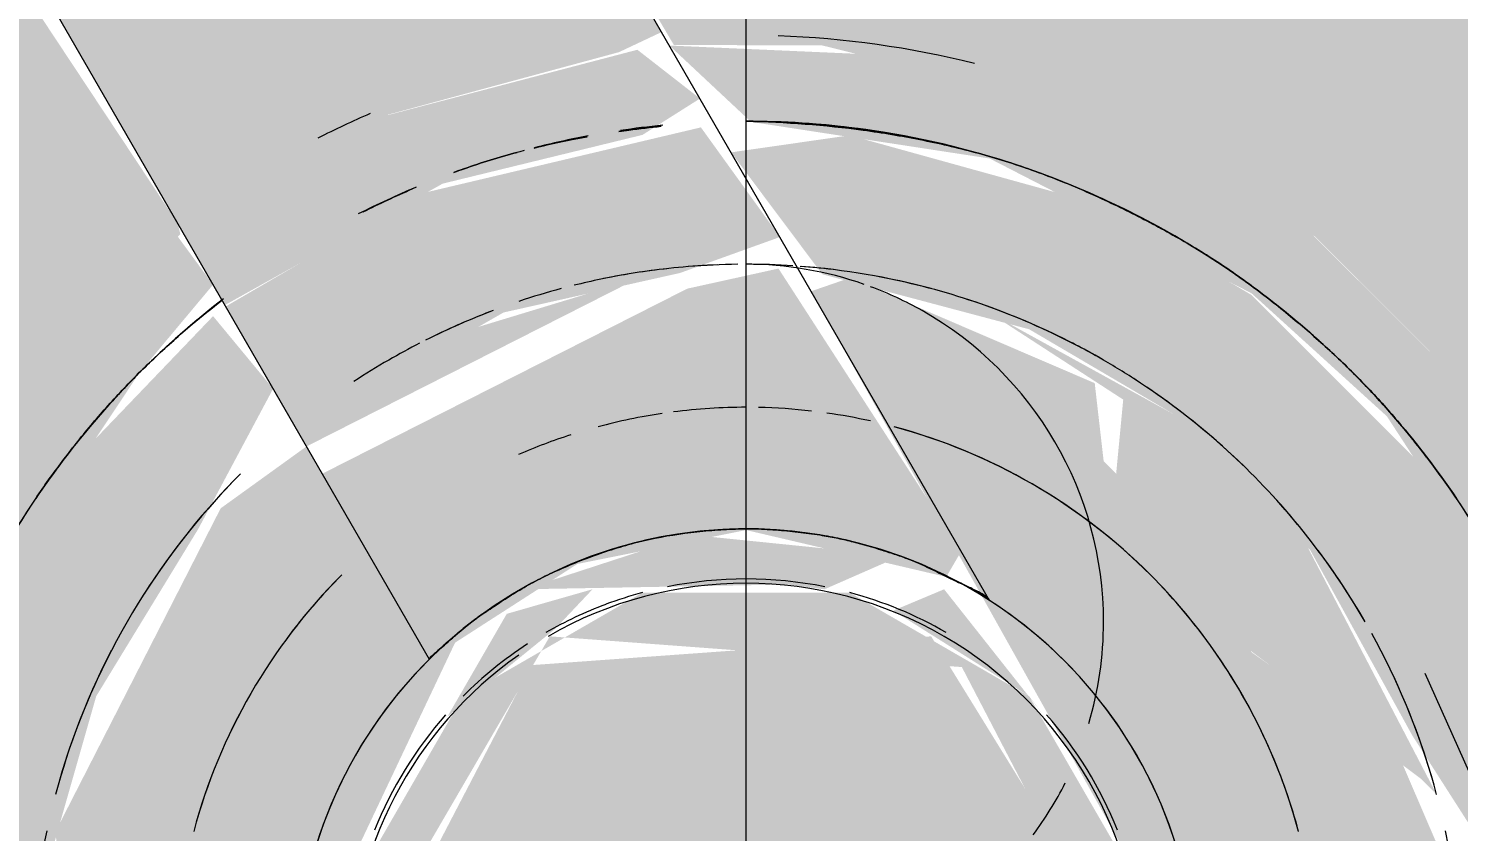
# Model space of a CAD drawing. Header units: metres. Extents: x 147 to 427, y -16 to 162.
# Drawn here: x 395.46435 to 395.48935, y 0.50259 to 0.51662 of the extents above; entities that cross this region are included whole.
import ezdxf

# ---------------------------------------------------------------- set-up
doc = ezdxf.new("R2010")
doc.units = ezdxf.units.M
for name, color, linetype, lineweight in [('A-ANNO-DIMS', 7, 'Continuous', 5), ('A-ANNO-DIMS-50', 7, 'Continuous', 5), ('P-PIPE', 7, 'Continuous', 5), ('P-PIPE-CNTR', 7, 'Continuous', 5), ('P-SANR-FIXT', 7, 'Continuous', 5)]:
    doc.layers.add(name, color=color, linetype=linetype, lineweight=lineweight)
doc.styles.add('Century Gothic', font='GOTHIC.TTF', dxfattribs={"height": 0.05})
doc.dimstyles.new('Setores_1_mm', dxfattribs={"dimscale": 0.3048, "dimtxt": 0.05220841348587629, "dimasz": 0.5208333333333333, "dimexe": 0.3937007874015747, "dimexo": 0.2460629921259842, "dimgap": 0.2870734908136483, "dimtad": 1, "dimrnd": 0.01, "dimzin": 0, "dimdsep": 46, "dimtxsty": 'Century Gothic', "dimblk1": 'OBLIQUE', "dimblk2": 'OBLIQUE', "dimsah": 1, "dimcen": 0.09, "dimazin": 0, "dimtfac": 1, "dimtdec": 4, "dimtix": 1, "dimtmove": 0, "dimatfit": 3, "dimfxl": 1, "dimtvp": 1, "dimtolj": 1, "dimtzin": 0, "dimarcsym": 2})

# ---------------------------------------------------------------- blocks, each defined once
blk = doc.blocks.new('UT_Ducha higiênica - UT_Ducha higiênica-3059028-HH')
at = {"layer": 'P-SANR-FIXT', "true_color": 0xf4f4f4, "transparency": 33554598}
h = blk.add_hatch(color=7, dxfattribs=at)
h.paths.add_polyline_path([(-157.6865244747192, 0.4999999999999957), (-157.6848571188076, 0.5004813418723536), (-157.6853505607451, 0.5019999999999996), (-157.6923904990362, 0.5014415046206792), (-157.6922007213526, 0.4999999999999957), (-157.6890220182225, 0.4999999999999957)])
h.paths.add_polyline_path([(-157.6937007213526, 0.5065345061048072), (-157.6942227507356, 0.5176948307375908), (-157.7019700221769, 0.5228253563910695), (-157.7137960432404, 0.5228253563910695), (-157.7099646311551, 0.5163336031177634), (-157.7073682180874, 0.5163245726170839), (-157.7024076366037, 0.515099999999832), (-157.698757781933, 0.512990381056767), (-157.6956987074562, 0.509927779207859), (-157.6939268655549, 0.5070804665050884)])
h.paths.add_polyline_path([(-157.7237007213526, 0.5065345061048072), (-157.7216911024094, 0.5099429394196192), (-157.718593157149, 0.5130291338498351), (-157.7186421880992, 0.5132191255070914), (-157.7221171292176, 0.5184661012230488), (-157.7237007213526, 0.5173155541899482), (-157.7237007213526, 0.5069179414214795)])
for points in [[(-157.7185511196624, 0.5130613903477735), (-157.7149507213526, 0.5151178462871823), (-157.7109250627369, 0.5162071599012685), (-157.71017802315, 0.5165587617715177), (-157.7142667826424, 0.5228253563910695), (-157.7167233611843, 0.5223849030854656), (-157.7216715309411, 0.5184661012230402), (-157.7185775584966, 0.5131071837518856)], [(-157.7178150089364, 0.5117864091702851), (-157.7140064183403, 0.5139092691301261), (-157.7105124546683, 0.5147614807840236), (-157.7095071499789, 0.5153967753536437), (-157.7106018449863, 0.5162497123253978), (-157.7149938061015, 0.515099999999832), (-157.7185511196624, 0.5130613903477735), (-157.7178885435258, 0.5119137748152325)], [(-157.7047590333299, 0.5144642821369313), (-157.7068889880369, 0.5147614807840193), (-157.7048184356761, 0.5144723555556688)]]:
    blk.add_hatch(color=7, dxfattribs=at).paths.add_polyline_path(points)
h = blk.add_hatch(color=7, dxfattribs=at)
h.paths.add_polyline_path([(-157.6937007213526, 0.5019999999999996), (-157.6942118339583, 0.507768441089253), (-157.6957103402958, 0.5099429394195759), (-157.6988082855562, 0.5130291338498221), (-157.7024076366037, 0.515099999999832), (-157.706006723642, 0.5161453284728974), (-157.7100421365836, 0.5163233993345256), (-157.7086153660137, 0.5149887627564516), (-157.7044419448824, 0.514348697227061), (-157.6998618865878, 0.5119922374895522), (-157.6974966646632, 0.5098436667312163), (-157.6949666152329, 0.5059635658940618), (-157.6941152413755, 0.5033311577009147), (-157.6938640263477, 0.5019999999999996)])
h.paths.add_polyline_path([(-157.6922007213526, 0.4999999999999957), (-157.6924640263478, 0.5019999999999996), (-157.6937007213526, 0.5014456034281246), (-157.6936007213525, 0.4999999999999957), (-157.6927629452188, 0.4999999999999957)])
h.paths.add_polyline_path([(-157.7178150089364, 0.5117864091702851), (-157.7173948774848, 0.5120740728286148), (-157.717776340853, 0.5118153033622397)])
h.paths.add_polyline_path([(-157.7237007213526, 0.4999999999999957), (-157.7225729851663, 0.5057061630438955), (-157.7193073230704, 0.5106066017177995), (-157.718021334476, 0.5121437754877803), (-157.7186436607722, 0.512990381056767), (-157.721702735249, 0.509927779207859), (-157.7237007213526, 0.506390740095646), (-157.7237007213526, 0.5002720900557494)])
h = blk.add_hatch(color=7, dxfattribs=at)
h.paths.add_polyline_path([(-157.7143370180476, 0.4862376477580838), (-157.7133958772894, 0.4885306449543403), (-157.7165753023453, 0.4904212672925184), (-157.7187533844293, 0.4927430570895183), (-157.7201319445531, 0.494129327620626), (-157.7209949686268, 0.4915927807916347), (-157.7175395561174, 0.4880369429907318), (-157.7143815163037, 0.4862560795392423)])
h.paths.add_polyline_path([(-157.6978754038053, 0.4929999999999973), (-157.6952836837055, 0.4935300401266964), (-157.6939392405685, 0.4981882666842901), (-157.6939798706492, 0.5019999999999996), (-157.6963921471247, 0.501454023095433), (-157.696493724325, 0.497774421467172), (-157.6974469672876, 0.4947843372514499), (-157.6980941196348, 0.4929999999999973)])
h.paths.add_polyline_path([(-157.7165511196625, 0.5095972887326129), (-157.7129412418145, 0.5116576712252936), (-157.7098568423314, 0.5123477937856314), (-157.7081094843497, 0.5129759474718549), (-157.7094909144251, 0.5148926042492977), (-157.7144193168033, 0.5137282629811347), (-157.7178011196625, 0.51176235224209), (-157.7168144246577, 0.5100533463621103)])
h = blk.add_hatch(color=7, dxfattribs=at)
h.paths.add_polyline_path([(-157.7087007213526, 0.4849999999999948), (-157.7037347256407, 0.4859600000000049), (-157.6998618865878, 0.4880369429907145), (-157.6973491885914, 0.4903642113189858), (-157.6957103402958, 0.4929999999999973), (-157.6988500109714, 0.4924798672125806), (-157.7012007213526, 0.4901338411876627), (-157.7037509738842, 0.4886361002195661), (-157.7070491705232, 0.4877174307915821), (-157.7107768533732, 0.4877733279658393), (-157.7130870180476, 0.4884027112675305), (-157.7139489812188, 0.4860769176408977), (-157.7107768533732, 0.485282168706183), (-157.7099181285388, 0.4851654587508027)])
h.paths.add_polyline_path([(-157.7213410522713, 0.4920438057782857), (-157.720064621133, 0.495050252531702), (-157.7209672378155, 0.49822651646291), (-157.7209622021366, 0.5018117333157274), (-157.720064621133, 0.5049497474683111), (-157.718282204399, 0.5078709966811211), (-157.7169712639586, 0.5103249999999652), (-157.718021334476, 0.5115933754724787), (-157.7206637783619, 0.50883883476483), (-157.7224797790562, 0.505595966142876), (-157.7234622021366, 0.5018117333157274), (-157.723412819558, 0.4978131687596822), (-157.7223659920074, 0.494129327620626), (-157.7214217728755, 0.4921490029177971)])
h.paths.add_polyline_path([(-157.6951391227515, 0.5019999999999996), (-157.6939798706492, 0.5021203494176062), (-157.6949673086999, 0.5057061630439345), (-157.6967376643433, 0.50883883476483), (-157.6998618865878, 0.5119630570092726), (-157.7025797624952, 0.5135615986010981), (-157.7068889880369, 0.5147537659259738), (-157.7089639343948, 0.514455898362601), (-157.7073682180874, 0.5123245726170935), (-157.7037509738842, 0.511363899780434), (-157.7012007213526, 0.5098661588123287), (-157.6988345625402, 0.5074999999999983), (-157.6970554739587, 0.5042705142441813), (-157.6956007213525, 0.5019999999999996)])
h = blk.add_hatch(color=7, dxfattribs=at)
h.paths.add_polyline_path([(-157.7237007213526, 0.4999999999999957), (-157.7240894773337, 0.505595966142876), (-157.7248601016657, 0.5025872633877307), (-157.7246384974864, 0.4999999999999957)])
h.paths.add_polyline_path([(-157.6939640263477, 0.5019999999999996), (-157.6938945498578, 0.5019999999999996), (-157.6939798706492, 0.5021203494176062)])
h.paths.add_polyline_path([(-157.6936007213525, 0.5019999999999996), (-157.6924640263478, 0.5019999999999996), (-157.6936007213525, 0.5062930847483803), (-157.6937007213526, 0.5065345061048072), (-157.6937007213526, 0.5019999999999996)])
h.paths.add_polyline_path([(-157.6982364635165, 0.5107158260197678), (-157.7004507213526, 0.5124322361448503), (-157.6983773147578, 0.5108239049785532)])
at = {"layer": 'P-SANR-FIXT', "true_color": 0x7f7f7f, "transparency": 33554598}
h = blk.add_hatch(color=8, dxfattribs=at)
h.paths.add_polyline_path([(-157.7129507213528, 0.4886387840678804), (-157.7111631157541, 0.4925260169301409), (-157.7139489812188, 0.4941293276206303), (-157.7159962983087, 0.4971166279168129), (-157.7165753023453, 0.4999999999999827), (-157.716898967181, 0.4997057083053545), (-157.7191605428193, 0.4946610286031488), (-157.7180541575603, 0.4936535319582588), (-157.7169236784244, 0.4939378221735155), (-157.7143665224229, 0.4890181468212713), (-157.7129799061344, 0.48864660410656)])
h.paths.add_polyline_path([(-157.6988528228349, 0.4929999999999973), (-157.6981620610932, 0.4935300401266964), (-157.6983547954082, 0.4940267768710062), (-157.6998153053677, 0.494318019484659), (-157.700480831699, 0.4931257552236489), (-157.7003914104602, 0.4929999999999973), (-157.6994704522136, 0.4929999999999973)])
h.paths.add_polyline_path([(-157.6974886787159, 0.4946836369557288), (-157.6972736961368, 0.4961177143234626), (-157.6980941196348, 0.4946951135353118)])
h.paths.add_polyline_path([(-157.7142409549882, 0.505595966142876), (-157.7116521994397, 0.5072613222974894), (-157.7087007213526, 0.5078543565477095), (-157.7052007213526, 0.5070359871875737), (-157.7049389249337, 0.5074843774747891), (-157.7081345546914, 0.5124254627450057), (-157.7097290005063, 0.5120740728286148), (-157.71611322606, 0.50883883476483), (-157.714369616701, 0.5058188147663115)])
h = blk.add_hatch(color=8, dxfattribs=at)
h.paths.add_polyline_path([(-157.7087007213526, 0.4874999999999985), (-157.7048184356761, 0.4884224242671589), (-157.7024483069798, 0.4909431034803349), (-157.7012007213526, 0.4929999999999973), (-157.7110366641321, 0.4924798672125849), (-157.7110366641321, 0.4919540284226303), (-157.7125830070291, 0.4885402553118115), (-157.7089029001492, 0.4875541736452923)])
h.paths.add_polyline_path([(-157.7047607333579, 0.4931850850208547), (-157.7025968481002, 0.495050252531702), (-157.7011471906548, 0.497774421467172), (-157.7014458360072, 0.4989266556538753), (-157.7047097473422, 0.4932733953902783)])
h.paths.add_polyline_path([(-157.7165753023453, 0.4999999999999957), (-157.7137064786969, 0.5060621778264977), (-157.7145101224293, 0.5060621778264977), (-157.7163884974863, 0.509315618860945), (-157.7178885435258, 0.5082343708422624), (-157.7207747941812, 0.5025872633877307), (-157.7202782970854, 0.4961177143234626), (-157.7194750838001, 0.4952623097586433), (-157.7165706001834, 0.5002720900557494)])
h.paths.add_polyline_path([(-157.7126484815552, 0.4931985468794935), (-157.716513963265, 0.499019043003552), (-157.7154622021366, 0.4960303737856585), (-157.7135744523689, 0.4938515699208407), (-157.7127266438538, 0.4932385192159834)])
h.paths.add_polyline_path([(-157.7121630475016, 0.4940030751974361), (-157.7049478283997, 0.494506351665097), (-157.7019392405685, 0.500282621352341), (-157.7054654832888, 0.5059969248024123), (-157.7124536143269, 0.5054936482980682), (-157.7154622021366, 0.4997173786473429), (-157.7122007213526, 0.4940683282214998)])
h.paths.add_polyline_path([(-157.70082614036, 0.4999999999999957), (-157.7006437879788, 0.5019999999999996), (-157.6964640263477, 0.5019999999999996), (-157.6972736961367, 0.5038822856765331), (-157.6998618865878, 0.5057177235426576), (-157.7004785438629, 0.5068778225103128), (-157.7003969032029, 0.5070054927427619), (-157.7024483069798, 0.5090568965196566), (-157.7026049133416, 0.5104225219995854), (-157.7068889880369, 0.5122614807840198), (-157.7075624927848, 0.512028530290139), (-157.7008312834969, 0.500008908174408)])
h.paths.add_polyline_path([(-157.7073303499614, 0.5068195871837423), (-157.706006723642, 0.5073994190409605), (-157.7096656395907, 0.5077707183243864), (-157.7125819902671, 0.5068195871837423), (-157.7079638610734, 0.5069029905038871)])
h = blk.add_hatch(color=8, dxfattribs=at)
h.paths.add_polyline_path([(-157.7149507213526, 0.4891746824526929), (-157.7173623101185, 0.4938729656223444), (-157.7186616451018, 0.4940108524394136), (-157.7196916690138, 0.4948887341152876), (-157.7196021755252, 0.4939338100734068), (-157.7183508518611, 0.4922184664332202), (-157.7157718934847, 0.4898047899914139), (-157.7149551884888, 0.4891781102068412)])
h.paths.add_polyline_path([(-157.7130870180476, 0.4884027112675305), (-157.7132787664606, 0.4887266834896052), (-157.7131158926387, 0.4884146715147674)])
h.paths.add_polyline_path([(-157.7163884974863, 0.509315618860945), (-157.7106018449863, 0.5122497123254074), (-157.7140064183403, 0.5112164606619998), (-157.7165511196625, 0.5095972887326129), (-157.7164698085743, 0.5094564537967725)])
h = blk.add_hatch(color=8, dxfattribs=at)
h.paths.add_polyline_path([(-157.7054654832888, 0.4879259271713896), (-157.7011834561659, 0.4901470892313238), (-157.6988500109714, 0.4924798672125806), (-157.6988528228349, 0.4929999999999973), (-157.7009115432476, 0.4924798672125806), (-157.7052007213526, 0.4880787875465418)])
h.paths.add_polyline_path([(-157.7198701801093, 0.4945808303750636), (-157.7196219220772, 0.4952623097586433), (-157.720064621133, 0.495050252531702)])
h.paths.add_polyline_path([(-157.696626648524, 0.5032352380638152), (-157.6988894798089, 0.5075715695779404), (-157.7012007213526, 0.5098661588123287), (-157.7044419448824, 0.5116501093390623), (-157.7021064488238, 0.5101347333760455), (-157.7022302452251, 0.50883883476483), (-157.7004785438629, 0.5068778225103128), (-157.7007732164184, 0.5064170115166785), (-157.6968914104602, 0.5035000000000079)])
h = blk.add_hatch(color=8, dxfattribs=at)
h.paths.add_polyline_path([(-157.7126130220303, 0.4931804128162534), (-157.711757812356, 0.4937543632602631), (-157.7136504688209, 0.4950502525316933), (-157.7126217302185, 0.4931848661989895)])
h.paths.add_polyline_path([(-157.7051857523611, 0.4931804128162534), (-157.7044345795425, 0.4937499999999971), (-157.7048184356761, 0.4942311602902297), (-157.7068889880369, 0.4932385192159834), (-157.7052007213526, 0.4931804128162534)])
h.paths.add_polyline_path([(-157.7152918427923, 0.4977769828448036), (-157.7157007213526, 0.4999999999999957), (-157.7157007213526, 0.5015148187146584), (-157.7162673746329, 0.4994666535571915), (-157.7153163631165, 0.4978194532921444)])
h.paths.add_polyline_path([(-157.7021095999123, 0.4977769828459168), (-157.7010501097588, 0.5003879263779825), (-157.7017760690547, 0.5005723226182671), (-157.7019392405685, 0.4981882666842901)])
h.paths.add_polyline_path([(-157.7139214714018, 0.5045965700287062), (-157.7120375928089, 0.5061297478816638), (-157.7113860224784, 0.5068195871837423), (-157.7128856068307, 0.506390740095646), (-157.713717564312, 0.5049497474683111)])
h.paths.add_polyline_path([(-157.703479971304, 0.5045965700296547), (-157.7052383952037, 0.5068195871837423), (-157.7061281140136, 0.5064463164443325), (-157.7037509738842, 0.5049497474683111), (-157.7035072321292, 0.5046320970286737)])
h = blk.add_hatch(color=8, dxfattribs=at)
h.paths.add_polyline_path([(-157.7031006940709, 0.4929999999999973), (-157.7007393577914, 0.4935300401266964), (-157.7005555627723, 0.4937499999999971), (-157.6988592424124, 0.494318019484659), (-157.6977392193172, 0.4940787784381638), (-157.6980941196348, 0.4946951135353118), (-157.6981414104602, 0.4952499999999968), (-157.6965298525965, 0.4974999999999963), (-157.6964640263477, 0.5019999999999996), (-157.7009642464328, 0.5014683261297063), (-157.7010582764607, 0.4981882666842901), (-157.7021394967159, 0.4956457656155638), (-157.7047634308563, 0.4931804128162534), (-157.7032007213526, 0.4929999999999973)])
h.paths.add_polyline_path([(-157.7094485618872, 0.4931804128162534), (-157.7056541641912, 0.4937499999999971), (-157.7037509738842, 0.495050252531702), (-157.7019392405685, 0.4981882666842901), (-157.7019392405685, 0.5018117333157274), (-157.7037509738842, 0.5049497474683111), (-157.7068889880369, 0.5067614807840297), (-157.7105124546683, 0.5067614807838868), (-157.7136504688209, 0.5049497474683111), (-157.7154622021366, 0.5018117333157274), (-157.7154622021366, 0.4981882666842901), (-157.7134977559409, 0.4949330718174966), (-157.7105124546683, 0.4932385192159834), (-157.709730351906, 0.4931804128162534)])
h.paths.add_polyline_path([(-157.7121630475016, 0.4940030751974361), (-157.7154622021366, 0.5002826213526529), (-157.7121328135578, 0.5059969248024123), (-157.7049281871104, 0.5054596286239528), (-157.7019392405685, 0.4997173786476548), (-157.7054654832888, 0.4940030751975834), (-157.7120986782192, 0.4940030751975834)])
at = {"layer": 'P-SANR-FIXT'}
for p, q in [((-157.7044419448824, 0.506623582775598), (-157.7178885435258, 0.5299137748155099)), ((-157.7256827721599, 0.5254137748155759), (-157.7142409549882, 0.505595966142876))]:
    blk.add_line(p, q, dxfattribs=at)
at = {"layer": 'P-SANR-FIXT', "color": 254, "true_color": 0xe9e9e9}
for radius, start, end in [(0.01499999999999748, 95.57952108491556, 98.4251899951072), (0.01500000000000294, 100.6084487237427, 104.2891799080734), (0.01500000000000002, 104.9999999999528, 109.8198216924387), (0.01500000000000956, 112.6138257889211, 116.8748602139434)]:
    blk.add_arc((-157.7087007213526, 0.5), radius, start, end, dxfattribs=at)
at = {"layer": 'P-SANR-FIXT', "color": 253, "true_color": 0x9e9e9e}
for centre, radius, start, end in [((-157.7087007213526, 0.5), 0.01499999999997158, 95.57952108492513, 98.42518999512156), ((-157.7087007213526, 0.5), 0.01500000000001453, 100.6084487237346, 104.2891799080627), ((-157.7087007213526, 0.5), 0.01500000000001025, 104.9999999999431, 109.8198216924262), ((-157.7087007213526, 0.5), 0.01499999999998643, 112.6138257889523, 116.8748602139787), ((-157.7087007213526, 0.5), 0.012500000000011, 75.00000000001775, 85.654415587266), ((-157.7087007213526, 0.5), 0.01249999999996865, 59.99999999996028, 72.37499999993084), ((-157.7087007213526, 0.5), 0.01249999999999809, 44.99999999995376, 57.37499999988907), ((-157.7087007213526, 0.5), 0.01499999999999552, 137.9656179443275, 148.3052361674455), ((-157.7087007213526, 0.5), 0.01500000000000393, 31.69476383255666, 42.03438205580637), ((-157.7087007213526, 0.5000000000000007), 0.009999999999976928, 14.99999999999258, 74.99999999989852), ((-157.7087007213526, 0.5), 0.01249999999997799, 134.9999999999997, 147.3749999999701), ((-157.7087007213526, 0.5), 0.01249999999997905, 29.99999999996891, 42.37499999989455), ((-157.7087007213527, 0.5), 0.007874580992591973, 0, 180), ((-157.7087007213527, 0.5), 0.007874580992591973, 0, 180), ((-157.7087007213526, 0.5000000000000007), 0.01000000000003867, 135.0000000000004, 164.9999999998866), ((-157.7087007213527, 0.5), 0.006924652297984481, 0, 119.999999999789), ((-157.7087007213526, 0.5), 0.01249999999996874, 152.6249999999651, 165.0000000000298), ((-157.7087007213527, 0.5), 0.006924652297954026, 125.0353458237515, 180), ((-157.7087007213526, 0.5), 0.01250000000003109, 14.99999999998822, 27.37500000004145), ((-157.7087007213526, 0.5), 0.01250000000001204, 168.0042982770091, 179.9999999999995), ((-157.7087007213526, 0.5), 0.01250000000000489, 8.62878981906183, 11.99570172298409)]:
    blk.add_arc(centre, radius, start, end, dxfattribs=at)
at = {"layer": 'P-SANR-FIXT', "color": 254, "true_color": 0xd5d5d5}
for centre, radius, start, end in [((-157.7087007213526, 0.5), 0.01500000000001478, 74.9999999999569, 90.00000000000053), ((-157.7087007213526, 0.5), 0.01500000000000001, 59.99999999992869, 74.4979362410289), ((-157.7087007213526, 0.5), 0.01500000000001659, 46.37895409363944, 59.93486951297608), ((-157.7087007213526, 0.5), 0.0124999999999971, 96.35463903576108, 101.4953618123165), ((-157.7087007213526, 0.5), 0.01249999999999475, 90.66607715568752, 94.61811377656684), ((-157.7087007213526, 0.5), 0.01250000000000364, 104.9999999998648, 108.530682072893), ((-157.7087007213526, 0.5), 0.014999999999994, 127.5429050761501, 133.6210459064526), ((-157.7087007213526, 0.5), 0.0124999999999739, 110.7104086196759, 116.6391174238887), ((-157.7087007213526, 0.5), 0.01500000000000601, 134.9999999999074, 137.9656179443076), ((-157.7087007213526, 0.5), 0.01499999999999771, 42.03438205579452, 45.00000000000016), ((-157.7087007213526, 0.5000000000000007), 0.009999999999990352, 98.43749999999152, 104.9999999999028), ((-157.7087007213526, 0.5000000000000007), 0.009999999999990905, 89.99999999999937, 97.30463466866725), ((-157.7087007213526, 0.5000000000000007), 0.00999999999999096, 83.43749999982498, 88.75177102220337), ((-157.7087007213526, 0.5000000000000007), 0.009999999999991151, 77.45116375295812, 81.88516575752888), ((-157.7087007213526, 0.5000000000000007), 0.01000000000000214, 107.8552828657259, 113.4374999997859), ((-157.7087007213527, 0.5), 0.007874580992610274, 60.07191105015131, 119.5731461881044), ((-157.7087007213527, 0.5), 0.007874580992591973, 120.4478753640175, 180), ((-157.7087007213527, 0.5), 0.007874580992625942, 22.98293669224997, 59.9252602680037), ((-157.7087007213526, 0.5000000000000092), 0.007000000000003006, 110.5318005627536, 120.0000000000071), ((-157.7087007213526, 0.5000000000000092), 0.007000000000003006, 110.5318005627536, 120.0000000000071), ((-157.7087007213526, 0.5000000000000092), 0.006999999999996983, 105.0000000000191, 110.5036777899485), ((-157.7087007213526, 0.5000000000000092), 0.006999999999996983, 105.0000000000191, 110.5036777899485), ((-157.7087007213526, 0.5000000000000092), 0.006999999999984783, 60.00000000069277, 74.99999999995607), ((-157.7087007213526, 0.5000000000000092), 0.006999999999984783, 60.00000000069277, 74.99999999995607), ((-157.7087007213526, 0.5000000000000092), 0.007000000000015009, 123.1034702102086, 135), ((-157.7087007213526, 0.5000000000000092), 0.007000000000015009, 123.1034702102086, 135), ((-157.7087007213527, 0.5), 0.007874580992633336, 0, 22.76322584952435)]:
    blk.add_arc(centre, radius, start, end, dxfattribs=at)
at = {"layer": 'P-SANR-FIXT'}
for centre, radius, start, end in [((-157.7087007213526, 0.5), 0.01500000000000924, 7.183026837596709, 90), ((-157.7087007213526, 0.5), 0.01499999999999362, 127.5429050761507, 180), ((-157.7087007213527, 0.5), 0.007874580992591973, 0, 180), ((-157.7087007213526, 0.5000000000000092), 0.007000000000015662, 78.65419612865186, 101.3458038711088), ((-157.7087007213526, 0.5000000000000092), 0.007000000000015662, 78.65419612865186, 101.3458038711088), ((-157.7087007213526, 0.5000000000000092), 0.006999999999981428, 138.6541961341312, 158.1095299170451), ((-157.7087007213526, 0.5000000000000092), 0.006999999999981428, 138.6541961341312, 158.1095299170451), ((-157.7087007213526, 0.5000000000000092), 0.006999999999983395, 21.8904700829606, 41.34580387546023), ((-157.7087007213526, 0.5000000000000092), 0.006999999999983395, 21.8904700829606, 41.34580387546023)]:
    blk.add_arc(centre, radius, start, end, dxfattribs=at)
at = {"layer": 'P-SANR-FIXT', "color": 253, "true_color": 0x9d9d9d}
for radius, start, end in [(0.01250000000000433, 96.35463903575744, 101.4953618123101), (0.01250000000001946, 90.6660771556862, 94.61811377655776), (0.01249999999999322, 104.9999999998768, 108.5306820729074), (0.01249999999999592, 110.7104086196425, 116.6391174238484)]:
    blk.add_arc((-157.7087007213526, 0.5), radius, start, end, dxfattribs=at)
at = {"layer": 'P-SANR-FIXT', "color": 9, "true_color": 0xbbbbbb}
for centre, radius, start, end in [((-157.7087007213526, 0.5), 0.01250000000002171, 75.00000000003001, 85.65441558726968), ((-157.7087007213526, 0.5000000000000007), 0.009999999999984285, 59.99999999984256, 74.99999999990918), ((-157.7087007213526, 0.5000000000000007), 0.01000000000002099, 135.0000000000508, 143.4374999999186), ((-157.7087007213526, 0.5000000000000007), 0.009999999999978375, 24.05330085889177, 44.99999999989677), ((-157.7087007213526, 0.5000000000000007), 0.01000000000001174, 150.0000000000253, 164.9999999999234), ((-157.7087007213526, 0.5000000000000007), 0.009999999999995384, 15.00000000002227, 23.43749999988036), ((-157.7087007213526, 0.5), 0.01250000000001794, 8.628789819070809, 11.9957017229969)]:
    blk.add_arc(centre, radius, start, end, dxfattribs=at)
at = {"layer": 'P-SANR-FIXT', "color": 252, "true_color": 0x898989}
for radius, start, end in [(0.01250000000002666, 60.00000000007559, 72.37500000000769), (0.01250000000001931, 45.00000000000288, 57.37499999993335), (0.01249999999999537, 134.9999999999605, 147.3749999999345), (0.0125000000000277, 30.0000000000657, 42.37500000000583), (0.012500000000011, 152.6249999998867, 164.9999999999815), (0.01250000000000704, 14.99999999996121, 27.37499999999697), (0.01250000000000007, 168.0042982770309, 180.0000000000001)]:
    blk.add_arc((-157.7087007213526, 0.5), radius, start, end, dxfattribs=at)
at = {"layer": 'P-SANR-FIXT', "color": 254, "true_color": 0xcecece}
for radius, start, end in [(0.009999999999976928, 98.43750000000269, 104.999999999922), (0.009999999999986787, 90, 97.30463466867079), (0.00999999999998729, 83.43749999982265, 88.75177102220295), (0.01000000000000036, 77.45116375296935, 81.88516575753627), (0.009999999999995384, 107.8552828657371, 113.4374999998002)]:
    blk.add_arc((-157.7087007213526, 0.5000000000000007), radius, start, end, dxfattribs=at)
at = {"layer": 'P-SANR-FIXT', "color": 9, "true_color": 0xc5c5c5}
blk.add_arc((-157.7087007213526, 0.5000000000000007), 0.009999999999979282, 44.99999999994554, 59.99999999979967, dxfattribs=at)
at = {"layer": 'P-SANR-FIXT', "color": 254, "true_color": 0xe9e9e9}
for points, knots in [([(-157.7101839517861, 0.5149112751299791), (-157.7103737873383, 0.5148919416012468), (-157.7106212323982, 0.5148625866592118), (-157.710866525506, 0.5148279616297974), (-157.7109246189517, 0.5148194494170816)], [0.05141715595741995, 0.05141715595741995, 0.05141715595741995, 0.05141715595741995, 0.07142857142857142, 0.07765624109261988, 0.07765624109261988, 0.07765624109261988, 0.07765624109261988]), ([(-157.7114828397349, 0.5147279664552626), (-157.7115691959804, 0.514712303593735), (-157.7118801224518, 0.5146533549416462), (-157.7121867657587, 0.5145860400898585), (-157.712406261353, 0.5145323200058012)], [0.09774800600362629, 0.09774800600362629, 0.09774800600362629, 0.09774800600362629, 0.1071428571428571, 0.1316978131290941, 0.1316978131290941, 0.1316978131290941, 0.1316978131290941]), ([(-157.712704095246, 0.5144558983626027), (-157.7130202996864, 0.5143709134500899), (-157.7133913866831, 0.5142561654379731), (-157.7137546338719, 0.5141260103147393), (-157.7138129376589, 0.5141046629286525)], [0.1428571428571428, 0.1428571428571428, 0.1428571428571428, 0.1428571428571428, 0.1785714285714285, 0.185429281029864, 0.185429281029864, 0.185429281029864, 0.185429281029864]), ([(-157.704926212523, 0.5069122247746183), (-157.7048627719771, 0.506883193635718), (-157.704712450771, 0.5068145899894995), (-157.704531129254, 0.5067172384511348), (-157.7044594250408, 0.5066538592980515), (-157.7044419448824, 0.5066235827755982)], [0.890625, 0.890625, 0.890625, 0.890625, 0.9166666666666666, 0.9583333333333333, 1, 1, 1, 1])]:
    blk.add_open_spline(points, degree=3, knots=knots, dxfattribs=at)
at = {"layer": 'P-SANR-FIXT', "color": 254, "true_color": 0xd5d5d5}
for points, knots in [([(-157.7109246189517, 0.5148194494170606), (-157.710866525506, 0.5148279616297837), (-157.7106212323982, 0.5148625866592293), (-157.7103737873384, 0.5148919416012759), (-157.7101839517861, 0.5149112751300106)], [0.9223437589073801, 0.9223437589073801, 0.9223437589073801, 0.9223437589073801, 0.9285714285714286, 0.9485828440425801, 0.9485828440425801, 0.9485828440425801, 0.9485828440425801]), ([(-157.7046973474593, 0.5144558983626107), (-157.7050135518995, 0.5145408832755194), (-157.7056557508505, 0.5146882959124539), (-157.7069780683788, 0.5149090537146497), (-157.7080056872857, 0.5149867507995789), (-157.7087007213526, 0.515)], [0.8571428571428571, 0.8571428571428571, 0.8571428571428571, 0.8571428571428571, 0.8928571428571428, 0.9285714285714286, 1, 1, 1, 1]), ([(-157.7124062613531, 0.5145323200059987), (-157.7121867657588, 0.5145860400900926), (-157.7118801224518, 0.5146533549416595), (-157.7115691959804, 0.5147123035936906), (-157.7114828397348, 0.5147279664552108)], [0.8683021868709058, 0.8683021868709058, 0.8683021868709058, 0.8683021868709058, 0.8928571428571428, 0.9022519939963737, 0.9022519939963737, 0.9022519939963737, 0.9022519939963737]), ([(-157.7138129376593, 0.5141046629297014), (-157.7137546338722, 0.5141260103154012), (-157.7133913866825, 0.5142561654362875), (-157.7130202996863, 0.5143709134496934), (-157.712704095246, 0.5144558983626027)], [0.8145707189701359, 0.8145707189701359, 0.8145707189701359, 0.8145707189701359, 0.8214285714285714, 0.8571428571428571, 0.8571428571428571, 0.8571428571428571, 0.8571428571428571])]:
    blk.add_open_spline(points, degree=3, knots=knots, dxfattribs=at)
at = {"layer": 'P-SANR-FIXT', "color": 253, "true_color": 0x9e9e9e}
for points, knots in [([(-157.7087007213526, 0.515), (-157.7080056872857, 0.5149867507995789), (-157.7069780683789, 0.5149090537145415), (-157.7056557508504, 0.5146882959126342), (-157.7050135518997, 0.5145408832751229), (-157.7046973474593, 0.5144558983626107)], [0, 0, 0, 0, 0.07142857142857142, 0.1071428571428571, 0.1428571428571428, 0.1428571428571428, 0.1428571428571428, 0.1428571428571428]), ([(-157.7178646026867, 0.5118754349913187), (-157.718042948209, 0.5117362087542683), (-157.7184414013648, 0.5114108114371124), (-157.7190292442911, 0.5108881588117454), (-157.7196198240623, 0.5103022571202557), (-157.7203461002042, 0.5094810922105009), (-157.7208283855892, 0.5088406973741364), (-157.7211232277496, 0.5084072192083618)], [0.3652012868130907, 0.3652012868130907, 0.3652012868130907, 0.3652012868130907, 0.3928571428571428, 0.4285714285714285, 0.4642857142857143, 0.5, 0.5714285714285714, 0.5714285714285714, 0.5714285714285714, 0.5714285714285714]), ([(-157.7049389249337, 0.5069179414214828), (-157.7049731226647, 0.5069335344327036), (-157.7050448710027, 0.5069666922805975), (-157.7052017507515, 0.5070433924381947), (-157.7054186282519, 0.5071516346404247), (-157.705655728046, 0.5072628887338383), (-157.7058540462293, 0.5073452621781941), (-157.7060060712838, 0.5074000388503342), (-157.7061620104876, 0.5074510966662704), (-157.7063763410536, 0.5075206270938114), (-157.7066546385432, 0.5076046741379087), (-157.7069453382672, 0.5076795453539624), (-157.7071847694957, 0.5077301662768192), (-157.7073676251798, 0.5077617416576645), (-157.7075540383096, 0.5077889984634348), (-157.7078073234393, 0.5078228152326054), (-157.7081316898697, 0.50785653716467), (-157.7085310944575, 0.5078788701323058), (-157.7089369996832, 0.5078749142934642), (-157.709350623985, 0.5078474527805706), (-157.7099111084947, 0.5077875044374989), (-157.7106078844925, 0.5076582125765704), (-157.7112744629594, 0.5074460882087946), (-157.7117790515182, 0.5072464759538947), (-157.7121370779785, 0.5070893043310546), (-157.7124695179147, 0.5069200845474343), (-157.71277478262, 0.506739111806919), (-157.7130069684831, 0.5065888830361557), (-157.7131794773811, 0.5064730712588692), (-157.7133027978489, 0.5063903989623959), (-157.7134185285875, 0.506309773465422), (-157.7135609278032, 0.5062021071515729), (-157.71371861004, 0.5060720185901013), (-157.7138776831506, 0.5059305858484927), (-157.7140108658283, 0.5058142938870458), (-157.7141173635777, 0.5057251272012268), (-157.7142170882639, 0.5056346924585065), (-157.7142444680547, 0.5056020509524161), (-157.7142409549882, 0.5055959661428772)], [0.1111111111111111, 0.1111111111111111, 0.1111111111111111, 0.1111111111111111, 0.125, 0.1388888888888889, 0.1666666666666667, 0.1944444444444444, 0.2083333333333333, 0.2222222222222222, 0.2361111111111111, 0.25, 0.2777777777777778, 0.3055555555555556, 0.3194444444444444, 0.3333333333333333, 0.3472222222222222, 0.361111111111111, 0.3888888888888888, 0.4166666666666666, 0.4444444444444444, 0.4722222222222222, 0.5, 0.5555555555555556, 0.6111111111111112, 0.6388888888888888, 0.6666666666666666, 0.6944444444444444, 0.7222222222222222, 0.75, 0.7638888888888888, 0.7777777777777778, 0.7916666666666667, 0.8055555555555556, 0.8333333333333333, 0.861111111111111, 0.8888888888888888, 0.9166666666666666, 0.9444444444444444, 1, 1, 1, 1])]:
    blk.add_open_spline(points, degree=3, knots=knots, dxfattribs=at)
for points in [[(-157.7046973474593, 0.5144558983626107), (-157.7043811430188, 0.5143709134500986), (-157.7037585242079, 0.5141783864375612), (-157.7028577006933, 0.5138245372044649), (-157.7019963117865, 0.5134215790694984), (-157.7014516269623, 0.513133047303835), (-157.7011872323871, 0.5129825838554961)], [(-157.6962782149556, 0.5084072192083905), (-157.6964257113826, 0.5086237503195863), (-157.6967343050088, 0.5090528205950813), (-157.6972367812869, 0.5096867429519697), (-157.6977816535432, 0.5103021607887908), (-157.6983721890626, 0.5108881846237106), (-157.6990078524776, 0.5114533112954271), (-157.6996863689455, 0.5120015776738925), (-157.7004099445153, 0.5125187978828972), (-157.7009228378397, 0.5128321203303378), (-157.7011872323871, 0.512982583855496)]]:
    blk.add_open_spline(points, degree=3, dxfattribs=at)
at = {"layer": 'P-SANR-FIXT', "color": 254, "true_color": 0xd5d5d5}
for points in [[(-157.7011872323871, 0.512982583855496), (-157.7014516269344, 0.5131330473806541), (-157.7019963117994, 0.5134215790338463), (-157.7028577006898, 0.5138245372140177), (-157.7037585242088, 0.5141783864350018), (-157.704381143019, 0.514370913449702), (-157.7046973474593, 0.5144558983626107)], [(-157.7153977373069, 0.5134166058172306), (-157.7151180012757, 0.5135558984272244), (-157.7148308716455, 0.5136902178206153), (-157.7145371695773, 0.513816352387475)]]:
    blk.add_open_spline(points, degree=3, dxfattribs=at)
at = {"layer": 'P-SANR-FIXT', "color": 254, "true_color": 0xe9e9e9}
blk.add_open_spline([(-157.7145371695773, 0.513816352387475), (-157.7148308716475, 0.5136902178261308), (-157.7151180012831, 0.513555898447808), (-157.7153977373069, 0.5134166058172306)], degree=3, dxfattribs=at)
at = {"layer": 'P-SANR-FIXT'}
for points, knots in [([(-157.7011872323871, 0.5129825838554961), (-157.7009228378119, 0.5128321204071571), (-157.7004099443354, 0.5125187983794645), (-157.699686369617, 0.5120015758206784), (-157.6990078499719, 0.5114533182117168), (-157.6983721984141, 0.5108881588117662), (-157.697781618643, 0.5103022571202782), (-157.697055342501, 0.5094810922105255), (-157.696573057116, 0.5088406973741635), (-157.6962782149556, 0.5084072192083905)], [0.2857142857142857, 0.2857142857142857, 0.2857142857142857, 0.2857142857142857, 0.3214285714285714, 0.3571428571428571, 0.3928571428571428, 0.4285714285714285, 0.4642857142857143, 0.5, 0.5714285714285714, 0.5714285714285714, 0.5714285714285714, 0.5714285714285714]), ([(-157.7211232277496, 0.5084072192083618), (-157.7209757313226, 0.5086237503195584), (-157.7206671376964, 0.5090528205950552), (-157.7201646614183, 0.5096867429519454), (-157.719619789162, 0.5103021607887681), (-157.7190292536426, 0.5108881846236897), (-157.7184413997509, 0.5114108069823791), (-157.718042947471, 0.51173620671729), (-157.7178646023582, 0.5118754340847476)], [0.4285714285714285, 0.4285714285714285, 0.4285714285714285, 0.4285714285714285, 0.4642857142857143, 0.5, 0.5357142857142857, 0.5714285714285714, 0.6071428571428571, 0.6347987131869093, 0.6347987131869093, 0.6347987131869093, 0.6347987131869093]), ([(-157.7142409549882, 0.5055959661428773), (-157.7142444680547, 0.5056020509524161), (-157.7142170882639, 0.5056346924585065), (-157.7141173635777, 0.5057251272012268), (-157.7140108658283, 0.5058142938870457), (-157.7138776831506, 0.5059305858484927), (-157.71371861004, 0.5060720185901014), (-157.7135609278032, 0.5062021071515731), (-157.7134185285875, 0.5063097734654223), (-157.7133027978489, 0.5063903989623961), (-157.7131794773811, 0.5064730712588692), (-157.7130069684831, 0.5065888830361567), (-157.71277478262, 0.5067391118069119), (-157.7124695179147, 0.5069200845474613), (-157.7121370779785, 0.5070893043309549), (-157.7117790515182, 0.5072464759542672), (-157.7112744629592, 0.5074460882068176), (-157.7106078844943, 0.5076582125925021), (-157.7099111084895, 0.5077875043916816), (-157.7093506239941, 0.5078474528598557), (-157.7089369996485, 0.5078749139908659), (-157.7085310945869, 0.507878871263414), (-157.7081316893866, 0.5078565329428353), (-157.7078073248612, 0.5078228276591584), (-157.7075540358469, 0.5077889769400064), (-157.7073365677023, 0.5077572982910399), (-157.7070938677535, 0.5077130749491048), (-157.7067398262934, 0.507629499777445), (-157.7064016802007, 0.5075293319332943), (-157.7060824551683, 0.5074254544350865), (-157.7057769958544, 0.5073203918845294), (-157.7054136709507, 0.5071506250088986), (-157.705111270652, 0.5069970035234227), (-157.7049642768505, 0.5069296434579584), (-157.704926212523, 0.5069122247746183)], [0, 0, 0, 0, 0.05555555555555555, 0.08333333333333333, 0.1111111111111111, 0.1388888888888889, 0.1666666666666667, 0.1944444444444444, 0.2083333333333333, 0.2222222222222222, 0.2361111111111111, 0.25, 0.2777777777777778, 0.3055555555555556, 0.3333333333333333, 0.361111111111111, 0.3888888888888888, 0.4444444444444444, 0.5, 0.5277777777777778, 0.5555555555555556, 0.5833333333333334, 0.6111111111111112, 0.6388888888888888, 0.6527777777777777, 0.6666666666666666, 0.6875, 0.7083333333333333, 0.75, 0.7708333333333333, 0.7916666666666666, 0.8333333333333333, 0.875, 0.890625, 0.890625, 0.890625, 0.890625])]:
    blk.add_open_spline(points, degree=3, knots=knots, dxfattribs=at)
at = {"layer": 'P-SANR-FIXT', "color": 7, "true_color": 0xf0f0f0}
blk.add_open_spline([(-157.7044419448824, 0.5066235827755982), (-157.7044652517602, 0.5066639514722026), (-157.7045493249411, 0.5067285099901238), (-157.7047216236584, 0.506817254419959), (-157.7048396846167, 0.506873134213273), (-157.7049047272027, 0.506902348410262), (-157.7049389249337, 0.5069179414214828)], degree=3, knots=[0, 0, 0, 0, 0.05555555555555555, 0.08333333333333333, 0.09722222222222221, 0.1111111111111111, 0.1111111111111111, 0.1111111111111111, 0.1111111111111111], dxfattribs=at)
blk = doc.blocks.new('Joelho 45_90 - Agua Fria_Soldavel - MEP - Tigre - Standard-3640159-HH')
at = {"layer": 'P-PIPE', "color": 253, "true_color": 0x9e9e9e}
blk.add_line((-157.696833746052, 0.5053553755389467), (-157.6959663843106, 0.5034121553265427), dxfattribs=at)
at = {"layer": 'P-PIPE', "color": 254, "true_color": 0xd5d5d5}
blk.add_arc((-157.7087007213526, 0.4999999999999895), 0.01649999999999432, 75.99960491379282, 88.0540075802077, dxfattribs=at)
at = {"layer": 'P-PIPE', "color": 254, "true_color": 0xe9e9e9}
blk.add_arc((-157.7087007213526, 0.4999999999999895), 0.01650000000000863, 113.4790154113951, 116.9820160276528, dxfattribs=at)
blk = doc.blocks.new('DIMBLOCK158-HH')
at = {"layer": 'A-ANNO-DIMS-50', "lineweight": 25}
for p, q in [((395.7644252787702, 0.5000000000000007), (395.6850502787702, 0.5793750000000008)), ((395.7644252787702, 0.5000000000000007), (395.8438002787701, 0.4206250000000007)), ((395.7644252787702, 0), (395.6850502787702, 0.07937500000000004)), ((395.7644252787702, 0), (395.8438002787701, -0.07937500000000004))]:
    blk.add_line(p, q, dxfattribs=at)
at = {"layer": 'A-ANNO-DIMS-50'}
for p, q in [((395.7644252787702, 0.5000000000000007), (395.5518991861259, 0.5000000000000007)), ((395.7644252787702, 0), (395.7644252787702, 0.5000000000000007)), ((395.7644252787702, 0.5000000000000007), (395.8844252787702, 0.5000000000000007)), ((395.7644252787702, 0), (395.7271720772568, 0)), ((395.7644252787702, 0), (395.8844252787702, 0))]:
    blk.add_line(p, q, dxfattribs=at)
at = {"layer": 'A-ANNO-DIMS-50', "color": 0, "insert": (395.6128372941787, 0.1397822381964837), "char_height": 0.05, "width": 0.2645226283284398, "attachment_point": 1, "rotation": 90, "line_spacing_factor": 0.9845015114479526, "style": 'Century Gothic'}
blk.add_mtext('0,50 m', dxfattribs=at)
blk = doc.blocks.new('_Oblique')
at = {"color": 0, "linetype": 'ByBlock', "lineweight": -2}
blk.add_line((-0.5, -0.5), (0.5, 0.5), dxfattribs=at)

msp = doc.modelspace()

# ---------------------------------------------------------------- linework, layer by layer
at = {"layer": 'P-PIPE', "color": 254, "true_color": 0xced4ce}
for centre, radius, start, end in [((395.4768991861259, 0.5000000000000007), 0.01250000000001156, 99.51872805023227, 103.9230484542569), ((395.4768991861259, 0.5000000000000007), 0.01250000000000876, 92.32579334763625, 98.52891893312949), ((395.4768991861259, 0.5062500000000008), 0.006250000000002507, 70.69052082324997, 90), ((395.4768991861259, 0.5000000000000007), 0.01249999999999317, 86.2514956256781, 90), ((395.4768991861259, 0.5000000000000007), 0.01250000000000752, 82.64908477236044, 85.59333744315896), ((395.4768991861259, 0.5062500000000008), 0.006250000000009838, 60.4938512751112, 69.61723415681654)]:
    msp.add_arc(centre, radius, start, end, dxfattribs=at)
at = {"layer": 'P-PIPE', "color": 9, "true_color": 0xbbcbbb}
for centre, radius, start, end in [((395.4768991861259, 0.5000000000000007), 0.01249999999996371, 64.08890084530044, 79.52405441388734), ((395.4768991861259, 0.5062500000000008), 0.006249999999965894, 0, 60.49385127493841), ((395.4768991861259, 0.5000000000000007), 0.01249999999999779, 136.076951545898, 163.9230484541054), ((395.4768991861259, 0.5000000000000007), 0.01249999999998001, 16.07695154585087, 28.94171458759862), ((395.4768991861259, 0.5062500000000008), 0.00625000000000105, 323.426020882419, 333.2167724806751)]:
    msp.add_arc(centre, radius, start, end, dxfattribs=at)
at = {"layer": 'P-PIPE', "color": 253, "true_color": 0x9da29d}
for radius, start, end in [(0.01250000000002532, 111.037551865451, 115.9110991546001), (0.0124999999999891, 117.1754485524082, 119.9999999998861), (0.01250000000002828, 119.9999999998142, 123.274680792445)]:
    msp.add_arc((395.4768991861259, 0.5000000000000007), radius, start, end, dxfattribs=at)
at = {"layer": 'P-PIPE', "color": 252, "true_color": 0x899989}
for radius, start, end in [(0.01250000000002828, 60.00000000019146, 64.0889008454168), (0.0125000000000032, 56.50968889583349, 60.00000000012992), (0.01250000000000502, 39.51872805035831, 55.9110991546481), (0.01249999999997905, 29.99999999996001, 36.84086444280604)]:
    msp.add_arc((395.4768991861259, 0.5000000000000007), radius, start, end, dxfattribs=at)
at = {"layer": 'P-PIPE', "color": 254, "true_color": 0xe0e5e0}
msp.add_arc((395.4768991861259, 0.5062500000000008), 0.006250000000017612, 343.484692283523, 0, dxfattribs=at)
at = {"layer": 'P-PIPE-CNTR'}
msp.add_line((395.4768991861259, 0.4749999999999766), (395.4768991861259, 0.5249999999999766), dxfattribs=at)

# ---------------------------------------------------------------- block references
at = {"layer": 'P-PIPE', "color": 253, "true_color": 0x9e9e9e}
msp.add_blockref('Joelho 45_90 - Agua Fria_Soldavel - MEP - Tigre - Standard-3640159-HH', (553.1855999074785, 0), dxfattribs=at)
at = {"layer": 'P-SANR-FIXT', "color": 252, "true_color": 0x898989}
msp.add_blockref('UT_Ducha higiênica - UT_Ducha higiênica-3059028-HH', (553.1855999074785, 0), dxfattribs=at)

# ---------------------------------------------------------------- dimensions: what is measured, and where the dimension line sits
at = {"layer": 'A-ANNO-DIMS'}
dim = msp.add_linear_dim(base=(395.7644252787704, 0.500000000000001), p1=(395.6521720772569, 0), p2=(395.4768991861259, 0.5000000000000007), angle=89.99999999999991, dimstyle='Setores_1_mm', override={"dimpost": '<>', "dimfxl": 0.5298307148188142}, dxfattribs=at)
dim.commit()
dim.dimension.update_dxf_attribs({"geometry": 'DIMBLOCK158-HH', "text_midpoint": (395.6506676307176, 0.2499999999998883)})

doc.saveas('drawing.dxf')
